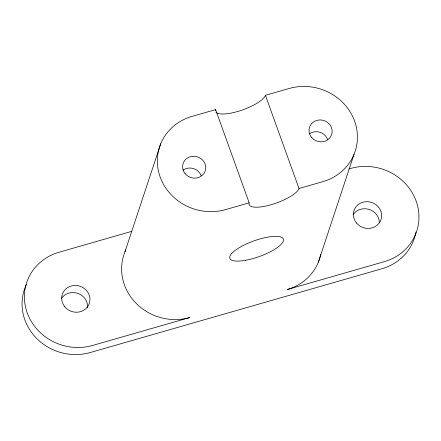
<?xml version="1.0" encoding="UTF-8"?>
<svg xmlns="http://www.w3.org/2000/svg" width="441" height="441" viewBox="0 0 441 441"><rect width="100%" height="100%" fill="white"/><g stroke="black" fill="none" stroke-linecap="round" stroke-linejoin="round"><path stroke-width="0.66" d="M125.018 251.657L160.722 143.749M318.325 262.241L354.029 154.333M249.176 202.821L215.594 109.616L191.967 116.407A51.768 48.301 18.3 0 0 160.144 176.973A51.768 48.301 18.3 0 0 225.549 209.613L249.176 202.821A26.532 7.706 -19.8 0 0 271.094 204.734A26.532 7.706 -19.8 0 0 299.009 188.505L322.784 181.681A51.768 48.295 18.3 0 0 354.608 121.11A51.768 48.295 18.3 0 0 289.202 88.476L265.427 95.3A26.532 7.706 -19.8 0 1 241.607 110.244A26.532 7.706 -19.8 0 1 215.952 112.152M131.787 231.343L59.028 252.246A51.768 48.301 18.3 0 0 27.204 312.812A51.768 48.301 18.3 0 0 92.61 345.452L189.845 317.52A51.768 48.301 18.3 0 1 135.376 302.537A51.768 48.301 18.3 0 1 125.795 249.882M348.748 169.019L350.733 168.451A51.768 48.295 18.3 0 1 416.139 201.085A51.768 48.295 18.3 0 1 384.315 261.651L287.08 289.588A51.768 48.295 18.3 0 0 320.789 254.192M265.427 95.3L299.009 188.505M309.395 133.871A11.648 10.865 18.3 0 1 327.624 139.505M182.987 170.182A11.648 10.871 18.4 0 1 201.223 175.821M26.499 284.302A51.768 48.301 18.3 0 0 35.567 337.293A51.768 48.301 18.3 0 0 90.267 352.53L381.972 268.729A51.768 48.301 18.3 0 0 415.543 233.967M415.924 232.065A51.768 48.301 18.3 0 1 415.681 233.333M215.417 110.741A26.532 7.706 -19.8 0 1 215.594 109.616M61.349 298.574A14.233 13.285 18.3 0 1 77.958 293.419A14.233 13.285 18.3 0 1 87.55 307.862M353.048 214.778A14.233 13.285 18.2 0 1 369.073 209.425A14.233 13.285 18.2 0 1 379.326 222.903M311.589 137.427A11.648 10.865 18.3 0 0 331.384 135.222A11.648 10.865 18.3 0 0 318.755 120.013A11.648 10.865 18.3 0 0 311.589 137.427M185.187 173.737A11.648 10.865 18.3 0 0 204.982 171.532A11.648 10.865 18.3 0 0 192.353 156.329A11.648 10.865 18.3 0 0 185.187 173.737M245.516 260.3A28.472 8.269 -19.8 0 0 283.42 239.105A28.472 8.269 -19.8 0 0 240.924 246.728A28.472 8.269 -19.8 0 0 245.516 260.3M64.838 306.848A14.233 13.285 18.5 0 0 89.032 304.147A14.233 13.285 18.5 0 0 73.586 285.553A14.233 13.285 18.5 0 0 64.838 306.848M356.543 223.052A14.233 13.285 18.5 0 0 380.732 220.346A14.233 13.285 18.5 0 0 365.291 201.757A14.233 13.285 18.5 0 0 356.543 223.052"/></g></svg>
